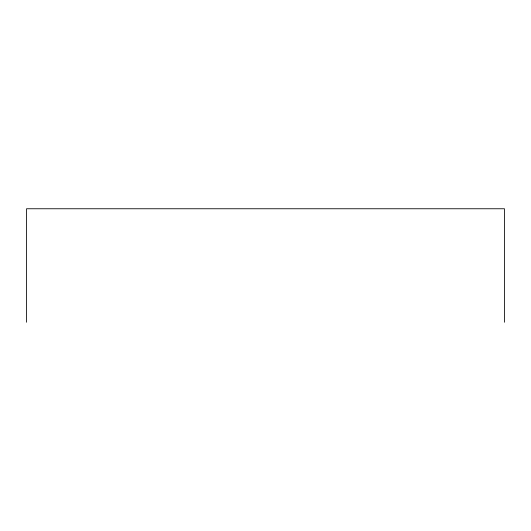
<?xml version="1.0" encoding="UTF-8"?>
<svg xmlns="http://www.w3.org/2000/svg" width="531" height="531" viewBox="0 0 531 531"><rect width="100%" height="100%" fill="white"/><g stroke="black" fill="none" stroke-linecap="round" stroke-linejoin="round"><path stroke-width="0.8" d="M504.45 322.244L504.45 208.756L26.55 208.756L26.55 322.244"/></g></svg>
